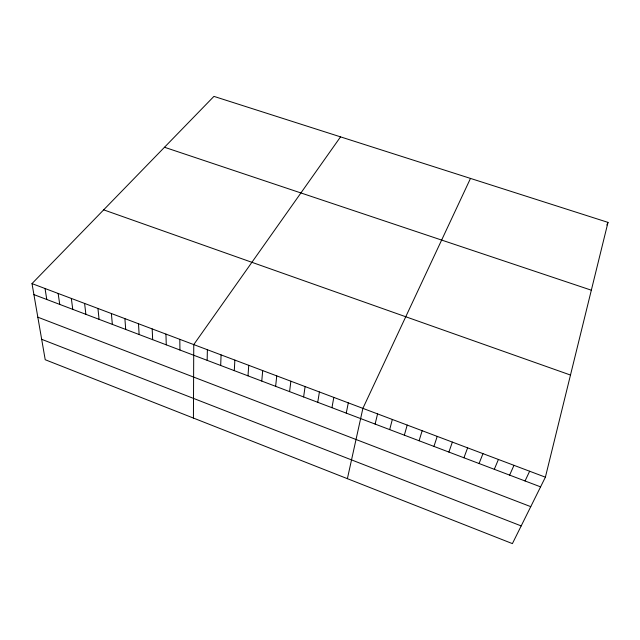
<?xml version="1.0" encoding="UTF-8"?>
<svg xmlns="http://www.w3.org/2000/svg" width="640" height="640" viewBox="0 0 640 640"><rect width="100%" height="100%" fill="white"/><g stroke="black" fill="none" stroke-linecap="round" stroke-linejoin="round"><path stroke-width="0.96" d="M193.424 418.064L193.76 344.592L340.544 136.864M207.16 360.344L207.376 349.728M220.688 365.48L221.08 354.896M234.296 370.64L234.864 360.096M247.992 375.84L248.744 365.32M261.768 381.064L262.696 370.584M275.632 386.328L276.744 375.88M289.584 391.624L290.88 381.208M303.616 396.944L305.096 386.576M317.736 402.304L319.408 391.968M331.952 407.696L333.808 397.4M346.248 413.12L348.304 402.864M347.392 478.664L362.888 408.36L470.488 178.416M375.112 424.072L377.568 413.896M545.392 477.176L608 222.384L213.936 96.384L32 283.6L45.216 359.728L512.4 543.616L545.392 477.176L32 283.6M389.68 429.6L392.336 419.464M404.344 435.168L407.2 425.072M419.096 440.768L422.16 430.712M433.944 446.4L437.216 436.384M448.888 452.072L452.368 442.104M463.928 457.776L467.624 447.848M479.064 463.52L482.976 453.64M494.296 469.296L498.424 459.464M606.856 225.032L608 222.384M509.624 475.112L513.984 465.328M525.056 480.968L529.64 471.232M164.496 147.264L591.336 290.192M103.672 209.848L570.488 375.048M33.912 294.608L540.584 486.864M37.832 317.192L530.76 506.656M41.672 339.312L521.192 525.92M45.032 288.512L46.784 299.496M58.136 293.456L59.744 304.408M71.328 298.432L72.776 309.352M84.592 303.432L85.888 314.328M97.944 308.464L99.072 319.336M111.384 313.536L112.344 324.368M124.896 318.632L125.704 329.44M138.496 323.76L139.136 334.536M152.184 328.92L152.656 339.664M165.952 334.112L166.256 344.824M179.816 339.336L179.936 350.016"/></g></svg>
